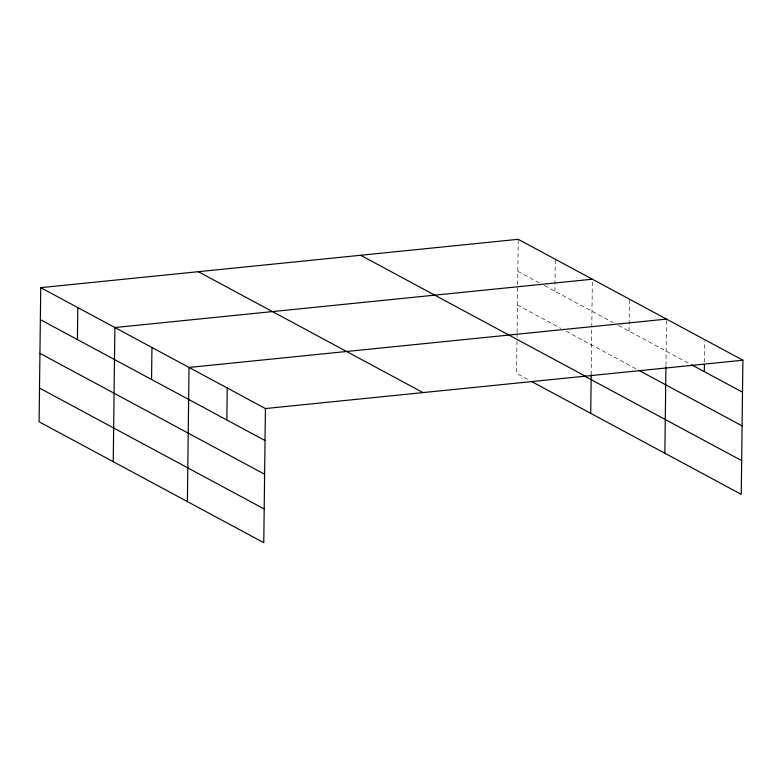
<?xml version="1.0" encoding="UTF-8"?>
<svg xmlns="http://www.w3.org/2000/svg" width="782" height="782" viewBox="0 0 782 782"><rect width="100%" height="100%" fill="white"/><g stroke="black" fill="none" stroke-linecap="round" stroke-linejoin="round"><path stroke-width="0.59" stroke-dasharray="3.91 2.93" d="M516.98 340.942L516.579 373.454L529.297 380.296M517.019 337.345L517.068 333.758M517.078 332.555L518.222 239.312M554.897 291.246L555.288 259.253M591.192 374.852L592.365 279.203M629.051 331.148L629.442 299.154M665.941 365.536L666.508 319.105M704.426 362.164L704.69 340.835M517.831 271.295L540.069 283.27M544.311 285.547L613.156 322.595M618.454 325.449L689.46 363.65M517.42 305.009L560.841 328.381M566.139 331.226L637.105 369.417"/><path stroke-width="1.17" d="M40.742 287.649L39.1 421.791L263.778 542.688L265.421 408.546L40.742 287.649L518.222 239.312L742.9 360.209L741.258 494.351L531.408 381.43M77.418 339.593L77.809 307.6M113.243 461.693L114.886 327.541L592.365 279.203M151.561 379.485L151.952 347.491M187.387 501.585L189.029 367.442L666.508 319.105M226.829 419.983L227.22 387.989M590.723 413.346L591.192 374.852M664.866 453.247L665.932 366.748M704.318 371.646L704.396 364.539M265.421 408.546L742.9 360.209M691.581 364.793L742.509 392.193M639.226 370.551L742.098 425.907M360.649 255.264L585.327 376.162M583.724 375.653L741.668 460.637M198.305 271.696L422.984 392.593M40.351 319.642L265.03 440.54M39.941 353.347L264.619 474.244M39.511 388.087L264.189 508.984"/></g></svg>
